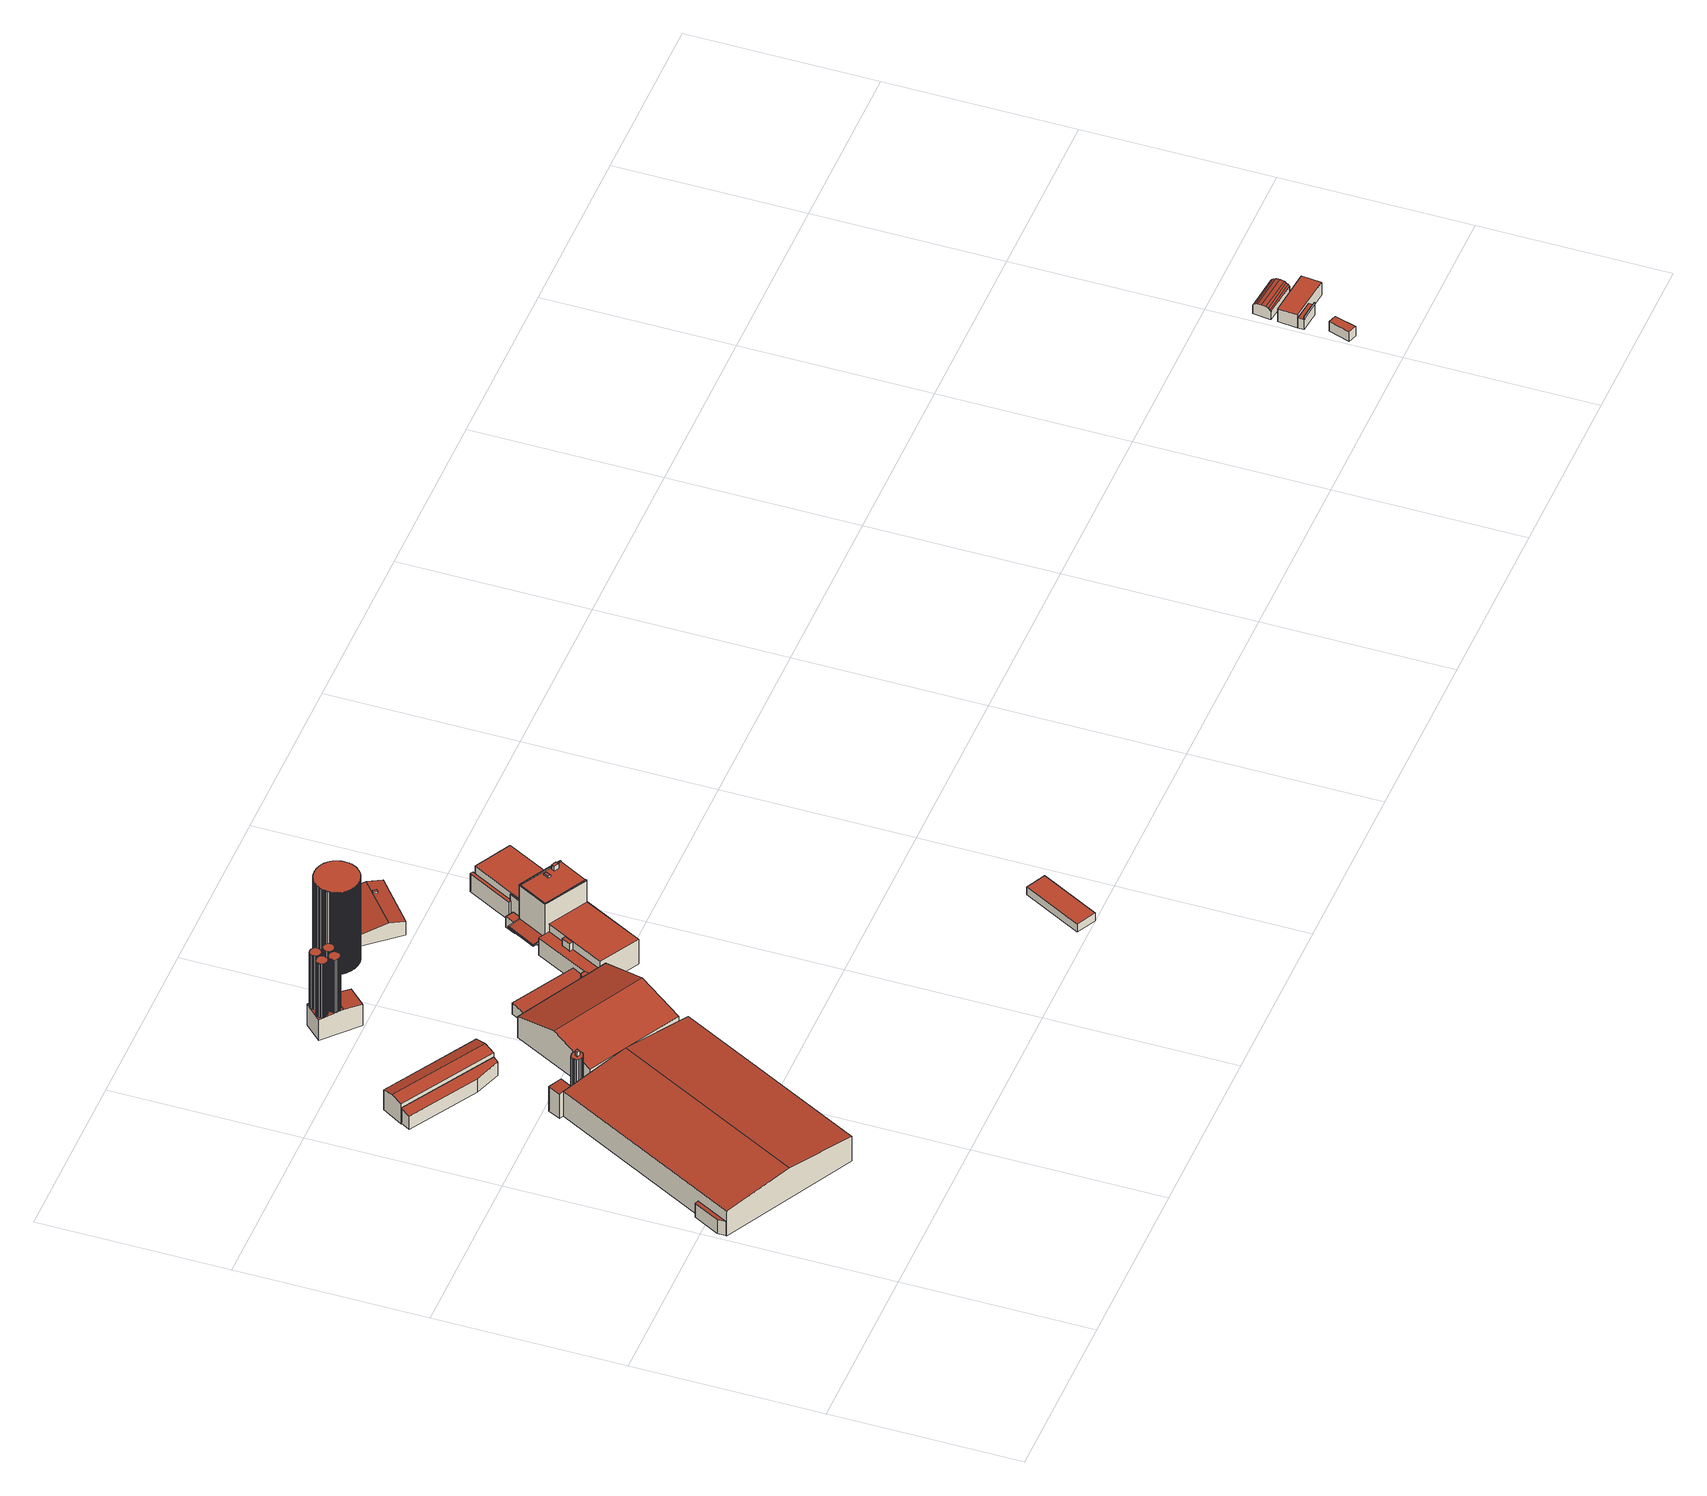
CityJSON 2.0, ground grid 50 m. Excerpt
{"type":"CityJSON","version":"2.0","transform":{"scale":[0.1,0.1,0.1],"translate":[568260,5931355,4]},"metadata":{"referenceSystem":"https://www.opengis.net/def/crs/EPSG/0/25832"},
"CityObjects":{
"building1":{"type":"Building","attributes":{"Grundfläche 2D":"2327.339631","Grundhöhe NN":"5.476"},"geometry":[{"type":"Solid","lod":"3","boundaries":[[[[0,1,2,3,4]],[[5,6,7,8]],[[0,9,10,11]],[[10,12,13,11]],[[2,1,14,15]],[[3,2,15,16]],[[4,3,16,17]],[[18,0,4,17]],[[8,7,19,20]],[[5,8,20,21]],[[6,5,21,22]],[[6,22,23,9,0,18,19,7]],[[12,10,9,23,24]],[[13,12,24,25]],[[0,11,13,25,14,1]],[[18,17,16,15,14,25,24,23,22,21,20,19]]]],"semantics":{"surfaces":[{"type":"RoofSurface"},{"type":"WallSurface"},{"type":"GroundSurface"}],"values":[[0,0,0,0,1,1,1,1,1,1,1,1,1,1,1,2]]}}]},
"building2":{"type":"Building","attributes":{"Grundfläche 2D":"77.647039","Grundhöhe NN":"6.046"},"geometry":[{"type":"Solid","lod":"3","boundaries":[[[[26,27,28,29,30]],[[31,32,30,29]],[[32,33,26,30]],[[33,34,27,26]],[[35,31,29,28]],[[34,35,28,27]],[[35,34,33,32,31]]]],"semantics":{"surfaces":[{"type":"RoofSurface"},{"type":"WallSurface"},{"type":"GroundSurface"}],"values":[[0,1,1,1,1,1,2]]}}]},
"building3":{"type":"Building","attributes":{"Grundfläche 2D":"185.647381","Grundhöhe NN":"5.801"},"geometry":[{"type":"Solid","lod":"3","boundaries":[[[[36,37,38,39]],[[38,40,41,39]],[[37,36,42,43]],[[40,38,37,43,44]],[[41,40,44,45]],[[42,36,39,41,45]],[[44,43,42,45]]]],"semantics":{"surfaces":[{"type":"RoofSurface"},{"type":"WallSurface"},{"type":"GroundSurface"}],"values":[[0,0,1,1,1,1,2]]}}]},
"building4":{"type":"Building","attributes":{"Grundfläche 2D":"6.867487","Grundhöhe NN":"5.282"},"children":["building4-1"],"geometry":[{"type":"Solid","lod":"3","boundaries":[[[[46,47,48,49,50,51,52,53,54,55,56,57,58,59,60,61,62,63,64,65,66,67,68,69,70,71,72]],[[73,74,50,49]],[[74,75,51,50]],[[76,73,49,48]],[[75,77,52,51]],[[77,78,53,52]],[[78,79,54,53]],[[79,80,55,54]],[[80,81,56,55]],[[81,82,57,56]],[[82,83,58,57]],[[83,84,59,58]],[[84,85,60,59]],[[85,86,61,60]],[[86,87,62,61]],[[87,88,63,62]],[[88,89,64,63]],[[89,90,65,64]],[[90,91,66,65]],[[91,92,67,66]],[[92,93,68,67]],[[93,94,69,68]],[[94,95,70,69]],[[95,96,71,70]],[[96,97,72,71]],[[97,98,46,72]],[[98,99,47,46]],[[99,76,48,47]],[[95,94,93,92,91,90,89,88,87,86,85,84,83,82,81,80,79,78,77,75,74,73,76,99,98,97,96]]]],"semantics":{"surfaces":[{"type":"RoofSurface"},{"type":"WallSurface"},{"type":"GroundSurface"}],"values":[[0,1,1,1,1,1,1,1,1,1,1,1,1,1,1,1,1,1,1,1,1,1,1,1,1,1,1,1,2]]}}]},
"building4-1":{"type":"BuildingInstallation","parents":["building4"],"geometry":[{"type":"MultiSurface","lod":"3","boundaries":[[[100,101,102,103]],[[103,102,104,105]],[[105,106,100,103]],[[106,107,101,100]],[[102,101,107,104]]],"semantics":{"surfaces":[{"type":"RoofSurface"},{"type":"WallSurface"}],"values":[0,1,1,1,1]}}]},
"building5":{"type":"Building","attributes":{"Grundfläche 2D":"721.289850","Grundhöhe NN":"5.282"},"geometry":[{"type":"Solid","lod":"3","boundaries":[[[[108,109,110,111]],[[112,108,111,113,114,115]],[[109,108,112,116,117]],[[110,109,117,118]],[[113,111,110,118,119]],[[120,116,112,115,114,113,119,121]],[[120,121,119,118,117,116]]]],"semantics":{"surfaces":[{"type":"RoofSurface"},{"type":"WallSurface"},{"type":"GroundSurface"}],"values":[[0,0,1,1,1,1,2]]}}]},
"building6":{"type":"Building","attributes":{"Grundfläche 2D":"72.937443","Grundhöhe NN":"4.945"},"children":["building6-1","building6-2","building6-3","building6-4"],"geometry":[{"type":"Solid","lod":"3","boundaries":[[[[122,123,124,125]],[[123,126,127,124]],[[122,125,128,129]],[[126,123,122,129,130]],[[127,126,130,131]],[[128,125,124,127,131]],[[130,129,128,131]]]],"semantics":{"surfaces":[{"type":"RoofSurface"},{"type":"WallSurface"},{"type":"GroundSurface"}],"values":[[0,0,1,1,1,1,2]]}}]},
"building6-1":{"type":"BuildingInstallation","parents":["building6"],"geometry":[{"type":"MultiSurface","lod":"3","boundaries":[[[132,133,134,135,136,137,138,139,140,141,142,143,144,145,146,147,148,149,150,151,152,153,154,155,156,157,158,159,160,161,162,163,164,165,166,167,168,169,170,171,172,173,174,175,176,177,178,179]],[[180,181,138,137]],[[181,182,139,138]],[[182,183,140,139]],[[183,184,141,140]],[[184,185,142,141]],[[185,186,143,142]],[[186,187,144,143]],[[145,144,187,188]],[[188,189,146,145]],[[189,190,147,146]],[[148,147,190,191]],[[191,192,149,148]],[[192,193,150,149]],[[151,150,193,194]],[[194,195,152,151]],[[195,196,153,152]],[[154,153,196,197]],[[197,198,155,154]],[[198,199,156,155]],[[199,200,157,156]],[[200,201,158,157]],[[201,202,159,158]],[[160,159,202,203]],[[203,204,161,160]],[[204,205,206,163,162,161]],[[206,207,164,163]],[[207,208,165,164]],[[208,209,166,165]],[[209,210,167,166]],[[210,211,168,167]],[[211,212,169,168]],[[212,213,170,169]],[[213,214,171,170]],[[172,171,214,215]],[[215,216,173,172]],[[216,217,174,173]],[[217,218,175,174]],[[218,219,176,175]],[[219,220,177,176]],[[178,177,220,221]],[[221,222,179,178]],[[222,223,132,179]],[[223,224,133,132]],[[224,225,134,133]],[[225,226,135,134]],[[136,135,226,227]],[[227,180,137,136]]],"semantics":{"surfaces":[{"type":"RoofSurface"},{"type":"WallSurface"}],"values":[0,1,1,1,1,1,1,1,1,1,1,1,1,1,1,1,1,1,1,1,1,1,1,1,1,1,1,1,1,1,1,1,1,1,1,1,1,1,1,1,1,1,1,1,1,1,1,1]}}]},
"building6-2":{"type":"BuildingInstallation","parents":["building6"],"geometry":[{"type":"MultiSurface","lod":"3","boundaries":[[[228,229,230,231,232,233,234,235,236,237,238,239,240,241,242,243,244,245,246,247,248,249,250,251,252,253,254,255,256,257,258,259,260,261,262,263,264,265,266,267,268,269,270,271,272,273,274,275,276]],[[277,278,229,228]],[[278,279,230,229]],[[279,280,231,230]],[[280,281,232,231]],[[281,282,233,232]],[[282,283,234,233]],[[283,284,235,234]],[[284,285,236,235]],[[285,286,237,236]],[[286,287,238,237]],[[287,288,239,238]],[[288,289,240,239]],[[289,290,241,240]],[[290,291,242,241]],[[291,292,243,242]],[[292,293,244,243]],[[293,294,245,244]],[[294,295,246,245]],[[295,296,247,246]],[[296,297,248,247]],[[249,248,297,298]],[[298,299,250,249]],[[251,250,299,300]],[[300,301,252,251]],[[253,252,301,302]],[[302,303,254,253]],[[255,254,303,304]],[[304,305,256,255]],[[305,306,257,256]],[[306,307,258,257]],[[307,308,259,258]],[[260,259,308,309]],[[261,260,309,310]],[[262,261,310,311]],[[263,262,311,312]],[[312,313,264,263]],[[313,314,265,264]],[[314,315,266,265]],[[315,316,267,266]],[[316,317,268,267]],[[317,318,269,268]],[[318,319,270,269]],[[319,320,271,270]],[[320,321,272,271]],[[321,322,273,272]],[[322,323,274,273]],[[323,324,275,274]],[[324,325,276,275]],[[325,277,228,276]]],"semantics":{"surfaces":[{"type":"RoofSurface"},{"type":"WallSurface"}],"values":[0,1,1,1,1,1,1,1,1,1,1,1,1,1,1,1,1,1,1,1,1,1,1,1,1,1,1,1,1,1,1,1,1,1,1,1,1,1,1,1,1,1,1,1,1,1,1,1,1,1]}}]},
"building6-3":{"type":"BuildingInstallation","parents":["building6"],"geometry":[{"type":"MultiSurface","lod":"3","boundaries":[[[326,327,328,329,330,331,332,333,334,335,336,337,338,339,340,341,342,343,344,345,346,347,348,349,350,351,352,353,354,355,356,357,358,359,360,361,362,363,364,365,366,367,368,369,370,371,372,373,374,375,376,377]],[[330,329,378,379]],[[380,381,376,375]],[[381,382,377,376]],[[382,383,326,377]],[[383,384,327,326]],[[328,327,384,385]],[[329,328,385,378]],[[379,386,331,330]],[[332,331,386,387]],[[387,388,333,332]],[[388,389,334,333]],[[389,390,335,334]],[[390,391,336,335]],[[337,336,391,392]],[[392,393,338,337]],[[339,338,393,394]],[[394,395,340,339]],[[341,340,395,396]],[[396,397,342,341]],[[398,344,343,342,397,399]],[[398,400,345,344]],[[346,345,400,401]],[[401,402,347,346]],[[402,403,348,347]],[[403,404,349,348]],[[404,405,350,349]],[[405,406,351,350]],[[406,407,352,351]],[[407,408,353,352]],[[408,409,354,353]],[[409,410,355,354]],[[410,411,356,355]],[[411,412,357,356]],[[412,413,414,359,358,357]],[[414,415,360,359]],[[415,416,361,360]],[[416,417,362,361]],[[417,418,363,362]],[[418,419,364,363]],[[419,420,365,364]],[[420,421,366,365]],[[421,422,367,366]],[[422,423,368,367]],[[423,424,369,368]],[[424,425,370,369]],[[425,426,371,370]],[[426,427,372,371]],[[427,428,373,372]],[[428,429,374,373]],[[429,380,375,374]]],"semantics":{"surfaces":[{"type":"RoofSurface"},{"type":"WallSurface"}],"values":[0,1,1,1,1,1,1,1,1,1,1,1,1,1,1,1,1,1,1,1,1,1,1,1,1,1,1,1,1,1,1,1,1,1,1,1,1,1,1,1,1,1,1,1,1,1,1,1,1,1,1]}}]},
"building6-4":{"type":"BuildingInstallation","parents":["building6"],"geometry":[{"type":"MultiSurface","lod":"3","boundaries":[[[430,431,432,433,434,435,436,437,438,439,440,441,442,443,444,445,446,447,448,449,450,451,452,453,454,455,456,457,458,459,460,461,462,463,464,465,466,467,468,469,470,471,472,473,474,475,476]],[[477,478,433,432]],[[478,479,434,433]],[[479,480,435,434]],[[481,482,430,476]],[[482,483,431,430]],[[483,477,432,431]],[[480,484,436,435]],[[484,485,486,438,437,436]],[[486,487,439,438]],[[487,488,440,439]],[[488,489,441,440]],[[489,490,442,441]],[[490,491,443,442]],[[491,492,444,443]],[[445,444,492,493]],[[493,494,446,445]],[[494,495,447,446]],[[448,447,495,496]],[[496,497,449,448]],[[497,498,450,449]],[[451,450,498,499]],[[499,500,452,451]],[[500,501,453,452]],[[454,453,501,502]],[[502,503,455,454]],[[503,504,456,455]],[[504,505,457,456]],[[505,506,458,457]],[[506,507,459,458]],[[507,508,460,459]],[[508,509,461,460]],[[509,510,462,461]],[[510,511,463,462]],[[511,512,464,463]],[[465,464,512,513]],[[513,514,466,465]],[[467,466,514,515]],[[515,516,468,467]],[[469,468,516,517]],[[517,518,519,471,470,469]],[[520,472,471,519]],[[520,521,522,523,475,474,473,472]],[[523,481,476,475]]],"semantics":{"surfaces":[{"type":"RoofSurface"},{"type":"WallSurface"}],"values":[0,1,1,1,1,1,1,1,1,1,1,1,1,1,1,1,1,1,1,1,1,1,1,1,1,1,1,1,1,1,1,1,1,1,1,1,1,1,1,1,1,1,1,1]}}]},
"building7":{"type":"Building","attributes":{"Grundfläche 2D":"127.415064","Grundhöhe NN":"5.272"},"geometry":[{"type":"Solid","lod":"3","boundaries":[[[[524,525,526]],[[525,527,526]],[[528,529,530,527,525,531,532,533]],[[534,535,536,537,538,539,540,541,542,543,544,545,546,547,548,549,550,551,552,553,554,555,556]],[[524,526,557,558]],[[525,524,558,559]],[[531,525,559,560]],[[532,531,560,561]],[[528,533,532,561,562]],[[529,528,562,563]],[[530,529,563,564]],[[526,527,530,564,557]],[[565,566,542,541]],[[567,568,540,539]],[[568,565,541,540]],[[566,569,543,542]],[[569,570,544,543]],[[570,571,545,544]],[[571,572,546,545]],[[572,573,547,546]],[[573,574,548,547]],[[574,575,549,548]],[[575,576,550,549]],[[576,577,551,550]],[[577,578,552,551]],[[578,579,553,552]],[[579,580,554,553]],[[580,581,555,554]],[[581,582,556,555]],[[582,583,534,556]],[[583,584,535,534]],[[584,585,536,535]],[[585,586,537,536]],[[586,587,567,539,538,537]],[[564,563,562,561,560,559,558,557]],[[576,575,574,573,572,571,570,569,566,565,568,567,587,586,585,584,583,582,581,580,579,578,577]]]],"semantics":{"surfaces":[{"type":"RoofSurface"},{"type":"WallSurface"},{"type":"GroundSurface"}],"values":[[0,0,0,0,1,1,1,1,1,1,1,1,1,1,1,1,1,1,1,1,1,1,1,1,1,1,1,1,1,1,1,1,1,1,2,2]]}}]},
"building8":{"type":"Building","attributes":{"Grundfläche 2D":"101.113064","Grundhöhe NN":"5.094"},"geometry":[{"type":"Solid","lod":"3","boundaries":[[[[588,589,590,591,592,593,594,595,596,597,598,599,600,601,602,603,604,605,606,607,608,609,610,611,612,613,614,615,616,617,618,619,620,621,622,623,624,625,626,627,628,629,630,631,632,633,634,635,636,637,638,639,640,641,642,643,644,645,646,647,648,649,650,651,652,653,654,655,656,657,658,659,660,661,662,663,664,665,666,667,668,669,670,671,672,673,674,675,676,677,678,679,680,681,682,683,684,685,686,687,688,689,690,691,692,693,694,695,696,697,698,699,700,701,702,703,704,705,706,707,708,709,710,711,712,713,714,715,716,717,718,719,720,721,722,723,724,725,726,727,728,729,730,731,732,733,734,735,736,737]],[[738,739,592,591]],[[739,740,741,594,593,592]],[[741,742,595,594]],[[742,743,596,595]],[[743,744,597,596]],[[744,745,598,597]],[[745,746,599,598]],[[746,747,600,599]],[[747,748,601,600]],[[748,749,602,601]],[[749,750,603,602]],[[751,738,591,590]],[[752,753,735,734]],[[753,754,736,735]],[[754,755,737,736]],[[755,756,588,737]],[[756,757,589,588]],[[757,751,590,589]],[[750,758,604,603]],[[758,759,605,604]],[[759,760,606,605]],[[760,761,607,606]],[[761,762,608,607]],[[762,763,609,608]],[[763,764,610,609]],[[764,765,611,610]],[[765,766,612,611]],[[766,767,613,612]],[[767,768,614,613]],[[768,769,615,614]],[[769,770,616,615]],[[770,771,617,616]],[[771,772,618,617]],[[772,773,619,618]],[[773,774,620,619]],[[774,775,621,620]],[[775,776,622,621]],[[776,777,623,622]],[[777,778,624,623]],[[778,779,625,624]],[[779,780,626,625]],[[780,781,627,626]],[[781,782,628,627]],[[782,783,629,628]],[[783,784,630,629]],[[784,785,631,630]],[[785,786,632,631]],[[786,787,633,632]],[[787,788,634,633]],[[788,789,635,634]],[[789,790,636,635]],[[790,791,637,636]],[[791,792,638,637]],[[792,793,639,638]],[[793,794,640,639]],[[794,795,641,640]],[[795,796,642,641]],[[796,797,643,642]],[[797,798,644,643]],[[798,799,645,644]],[[799,800,646,645]],[[800,801,647,646]],[[801,802,648,647]],[[802,803,649,648]],[[803,804,650,649]],[[804,805,651,650]],[[805,806,652,651]],[[806,807,653,652]],[[807,808,654,653]],[[808,809,655,654]],[[809,810,656,655]],[[810,811,657,656]],[[811,812,658,657]],[[812,813,659,658]],[[813,814,660,659]],[[814,815,661,660]],[[815,816,662,661]],[[816,817,663,662]],[[817,818,664,663]],[[818,819,665,664]],[[819,820,666,665]],[[820,821,667,666]],[[821,822,668,667]],[[822,823,669,668]],[[823,824,670,669]],[[824,825,671,670]],[[825,826,672,671]],[[826,827,673,672]],[[827,828,674,673]],[[828,829,675,674]],[[829,830,676,675]],[[830,831,677,676]],[[831,832,678,677]],[[832,833,679,678]],[[833,834,680,679]],[[834,835,681,680]],[[835,836,682,681]],[[836,837,683,682]],[[837,838,684,683]],[[838,839,685,684]],[[839,840,686,685]],[[840,841,687,686]],[[841,842,688,687]],[[842,843,689,688]],[[843,844,690,689]],[[844,845,691,690]],[[845,846,692,691]],[[846,847,693,692]],[[847,848,694,693]],[[848,849,695,694]],[[849,850,696,695]],[[850,851,697,696]],[[851,852,698,697]],[[852,853,699,698]],[[853,854,700,699]],[[854,855,701,700]],[[855,856,702,701]],[[856,857,703,702]],[[857,858,704,703]],[[858,859,705,704]],[[859,860,706,705]],[[860,861,707,706]],[[861,862,708,707]],[[862,863,709,708]],[[863,864,710,709]],[[864,865,711,710]],[[865,866,712,711]],[[866,867,713,712]],[[867,868,714,713]],[[868,869,715,714]],[[869,870,716,715]],[[870,871,872,718,717,716]],[[872,873,719,718]],[[873,874,720,719]],[[874,875,721,720]],[[875,876,722,721]],[[876,877,723,722]],[[877,878,724,723]],[[878,879,725,724]],[[879,880,726,725]],[[880,881,727,726]],[[881,882,728,727]],[[882,883,729,728]],[[883,884,730,729]],[[884,885,731,730]],[[885,886,732,731]],[[886,887,733,732]],[[887,752,734,733]],[[885,884,883,882,881,880,879,878,877,876,875,874,873,872,871,870,869,868,867,866,865,864,863,862,861,860,859,858,857,856,855,854,853,852,851,850,849,848,847,846,845,844,843,842,841,840,839,838,837,836,835,834,833,832,831,830,829,828,827,826,825,824,823,822,821,820,819,818,817,816,815,814,813,812,811,810,809,808,807,806,805,804,803,802,801,800,799,798,797,796,795,794,793,792,791,790,789,788,787,786,785,784,783,782,781,780,779,778,777,776,775,774,773,772,771,770,769,768,767,766,765,764,763,762,761,760,759,758,750,749,748,747,746,745,744,743,742,741,740,739,738,751,757,756,755,754,753,752,887,886]]]],"semantics":{"surfaces":[{"type":"RoofSurface"},{"type":"WallSurface"},{"type":"GroundSurface"}],"values":[[0,1,1,1,1,1,1,1,1,1,1,1,1,1,1,1,1,1,1,1,1,1,1,1,1,1,1,1,1,1,1,1,1,1,1,1,1,1,1,1,1,1,1,1,1,1,1,1,1,1,1,1,1,1,1,1,1,1,1,1,1,1,1,1,1,1,1,1,1,1,1,1,1,1,1,1,1,1,1,1,1,1,1,1,1,1,1,1,1,1,1,1,1,1,1,1,1,1,1,1,1,1,1,1,1,1,1,1,1,1,1,1,1,1,1,1,1,1,1,1,1,1,1,1,1,1,1,1,1,1,1,1,1,1,1,1,1,1,1,1,1,1,1,1,1,1,1,1,1,2]]}}]},
"building9":{"type":"Building","attributes":{"Grundfläche 2D":"660.444642","Grundhöhe NN":"4.860"},"children":["building9-1","building9-2","building9-3","building9-4","building9-5","building9-6"],"geometry":[{"type":"Solid","lod":"3","boundaries":[[[[888,889,890,891,892,893,894]],[[895,896,897,898,899,900,901,902]],[[903,904,905,906,907,908,909,910,911,912,913]],[[914,915,916,917,918,919,920]],[[921,922,923,924,925]],[[926,927,928,929,930,931,932]],[[933,934,935,936,937]],[[938,937,936]],[[939,940,941,942,943]],[[920,919,944,892,891,945]],[[946,947,948,949]],[[892,944,919,946,949,950,893]],[[894,893,950,951]],[[922,930,929,923]],[[952,925,924,923,929,928,953]],[[900,899,954,955]],[[901,900,955,956]],[[901,957,932,931,895,902]],[[932,957,901,956,958,926]],[[927,926,958,959]],[[928,927,959,953]],[[888,894,935,934,890,889]],[[935,894,951,960,936]],[[938,936,960,961]],[[937,938,961,962]],[[915,914,920,945,891,911,910,909,908,963,964,965,948,947,966,967,916]],[[934,933,937,903,913,912,911,891,890]],[[903,937,962,968,904]],[[921,925,952,963,908,907,906,905,904,968,954,899,898,969,941,940]],[[897,970,942,941,969,898]],[[896,895,931,939,943,942,970,897]],[[922,921,940,939,931,930]],[[917,916,967,971]],[[918,917,971,972]],[[946,919,918,972]],[[949,948,965,964,963,952,953,959,958,956,955,954,968,962,961,960,951,950]],[[971,967,966,947,946,972]]]],"semantics":{"surfaces":[{"type":"RoofSurface"},{"type":"WallSurface"},{"type":"GroundSurface"}],"values":[[0,0,0,0,0,0,0,0,0,1,1,1,1,1,1,1,1,1,1,1,1,1,1,1,1,1,1,1,1,1,1,1,1,1,1,2,2]]}}]},
"building9-1":{"type":"BuildingInstallation","parents":["building9"],"geometry":[{"type":"MultiSurface","lod":"3","boundaries":[[[973,974,975,976]],[[976,975,888,889]],[[889,977,973,976]],[[974,973,977,978]],[[978,888,975,974]]],"semantics":{"surfaces":[{"type":"RoofSurface"},{"type":"WallSurface"}],"values":[0,1,1,1,1]}}]},
"building9-2":{"type":"BuildingInstallation","parents":["building9"],"geometry":[{"type":"MultiSurface","lod":"3","boundaries":[[[957,979,980,981,970,969,982,983]],[[957,901,902,979]],[[980,979,902,984]],[[984,896,981,980]],[[981,896,897,970]],[[970,897,898,969]],[[969,898,899,982]],[[899,900,983,982]],[[900,901,957,983]]],"semantics":{"surfaces":[{"type":"RoofSurface"},{"type":"WallSurface"}],"values":[0,1,1,1,1,1,1,1,1]}}]},
"building9-3":{"type":"BuildingInstallation","parents":["building9"],"geometry":[{"type":"MultiSurface","lod":"3","boundaries":[[[985,986,987,988]],[[989,990,988,987]],[[990,991,985,988]],[[986,985,991,992]],[[987,986,992,989]]],"semantics":{"surfaces":[{"type":"RoofSurface"},{"type":"WallSurface"}],"values":[0,1,1,1,1]}}]},
"building9-4":{"type":"BuildingInstallation","parents":["building9"],"geometry":[{"type":"MultiSurface","lod":"3","boundaries":[[[993,994,995,996]],[[996,995,997,998]],[[993,996,998,999]],[[994,993,999,1000]],[[995,994,1000,997]]],"semantics":{"surfaces":[{"type":"RoofSurface"},{"type":"WallSurface"}],"values":[0,1,1,1,1]}}]},
"building9-5":{"type":"BuildingInstallation","parents":["building9"],"geometry":[{"type":"MultiSurface","lod":"3","boundaries":[[[1001,1002,1003,1004,1005,1006,1007,1008,1009,1010,1011,1012,1013,1014,1015]],[[1007,905,906,907,908,1009,1008]],[[908,909,910,911,1012,1011,1010,1009]],[[912,913,1013,1012,911]],[[913,1016,1014,1013]],[[1015,1014,1016,1017]],[[1001,1015,1017,1018]],[[1002,1001,1018,1019]],[[1003,1002,1019,1020]],[[1003,1020,1021,1004]],[[1021,1022,1005,1004]],[[1006,1005,1022,1023]],[[1023,905,1007,1006]]],"semantics":{"surfaces":[{"type":"RoofSurface"},{"type":"WallSurface"}],"values":[0,1,1,1,1,1,1,1,1,1,1,1,1]}}]},
"building9-6":{"type":"BuildingInstallation","parents":["building9"],"geometry":[{"type":"MultiSurface","lod":"3","boundaries":[[[945,1024,1025]],[[1026,944,945,1025,1027]],[[1028,1026,1027,1029]],[[1030,1029,1031]],[[1028,1029,1030]],[[1024,914,1032,1027,1025]],[[1029,1027,1032,1033]],[[1033,915,1031,1029]],[[916,1030,1031,915]],[[916,917,1028,1030]],[[917,918,1026,1028]],[[1026,918,919,920,945,944]],[[914,1024,945,920]]],"semantics":{"surfaces":[{"type":"RoofSurface"},{"type":"WallSurface"}],"values":[0,0,0,0,0,1,1,1,1,1,1,1,1]}}]},
"building10":{"type":"Building","attributes":{"Grundfläche 2D":"7.197010","Grundhöhe NN":"4.860"},"geometry":[{"type":"Solid","lod":"3","boundaries":[[[[1034,1035,1036,1037]],[[1038,1039,1037,1036]],[[1039,1040,1034,1037]],[[1040,1041,1035,1034]],[[1041,1038,1036,1035]],[[1041,1040,1039,1038]]]],"semantics":{"surfaces":[{"type":"RoofSurface"},{"type":"WallSurface"},{"type":"GroundSurface"}],"values":[[0,1,1,1,1,2]]}}]},
"building11":{"type":"Building","attributes":{"Grundfläche 2D":"184.058373","Grundhöhe NN":"4.870"},"children":["building11-1"],"geometry":[{"type":"Solid","lod":"3","boundaries":[[[[1042,1043,1044,1045]],[[1046,1047,1045,1044]],[[1043,1042,1048,1049]],[[1046,1044,1043,1049,1050]],[[1047,1046,1050,1051]],[[1048,1042,1045,1047,1051]],[[1050,1049,1048,1051]]]],"semantics":{"surfaces":[{"type":"RoofSurface"},{"type":"WallSurface"},{"type":"GroundSurface"}],"values":[[0,0,1,1,1,1,2]]}}]},
"building11-1":{"type":"BuildingInstallation","parents":["building11"],"geometry":[{"type":"MultiSurface","lod":"3","boundaries":[[[1052,1053,1054,1055]],[[1055,1054,1056,1057]],[[1057,1058,1052,1055]],[[1058,1059,1053,1052]],[[1054,1053,1059,1056]]],"semantics":{"surfaces":[{"type":"RoofSurface"},{"type":"WallSurface"}],"values":[0,1,1,1,1]}}]},
"building12":{"type":"Building","attributes":{"Grundfläche 2D":"103.486628","Grundhöhe NN":"5.262"},"geometry":[{"type":"Solid","lod":"3","boundaries":[[[[1060,1061,1062,1063]],[[1064,1065,1063,1062]],[[1065,1066,1060,1063]],[[1066,1067,1061,1060]],[[1067,1064,1062,1061]],[[1067,1066,1065,1064]]]],"semantics":{"surfaces":[{"type":"RoofSurface"},{"type":"WallSurface"},{"type":"GroundSurface"}],"values":[[0,1,1,1,1,2]]}}]},
"building13":{"type":"Building","attributes":{"Grundfläche 2D":"14.464099","Grundhöhe NN":"5.608"},"geometry":[{"type":"Solid","lod":"3","boundaries":[[[[1068,1069,1070,1071]],[[1072,1073,1071,1070]],[[1073,1074,1068,1071]],[[1074,1075,1069,1068]],[[1075,1072,1070,1069]],[[1075,1074,1073,1072]]]],"semantics":{"surfaces":[{"type":"RoofSurface"},{"type":"WallSurface"},{"type":"GroundSurface"}],"values":[[0,1,1,1,1,2]]}}]},
"building14":{"type":"Building","attributes":{"Grundfläche 2D":"9.509995","Grundhöhe NN":"5.822"},"children":["building14-1"],"geometry":[{"type":"Solid","lod":"3","boundaries":[[[[1076,1077,1078,1079,1080,1081]],[[1079,1078,1077,1082,1083]],[[1080,1079,1083,1084]],[[1076,1081,1080,1084,1085]],[[1077,1076,1085,1082]],[[1083,1082,1085,1084]]]],"semantics":{"surfaces":[{"type":"RoofSurface"},{"type":"WallSurface"},{"type":"GroundSurface"}],"values":[[0,1,1,1,1,2]]}}]},
"building14-1":{"type":"BuildingInstallation","parents":["building14"],"geometry":[{"type":"MultiSurface","lod":"3","boundaries":[[[1086,1087,1088,1089]],[[1089,1088,1081,1078]],[[1086,1089,1078,1079]],[[1087,1086,1079,1080]],[[1088,1087,1080,1081]]],"semantics":{"surfaces":[{"type":"RoofSurface"},{"type":"WallSurface"}],"values":[0,1,1,1,1]}}]},
"building15":{"type":"Building","attributes":{"Grundfläche 2D":"69.040156","Grundhöhe NN":"5.826"},"geometry":[{"type":"Solid","lod":"3","boundaries":[[[[1090,1091,1092,1093]],[[1091,1090,1094,1095]],[[1092,1091,1095,1096]],[[1093,1092,1096,1082]],[[1090,1093,1082,1094]],[[1095,1094,1082,1096]]]],"semantics":{"surfaces":[{"type":"RoofSurface"},{"type":"WallSurface"},{"type":"GroundSurface"}],"values":[[0,1,1,1,1,2]]}}]},
"building16":{"type":"Building","attributes":{"Grundfläche 2D":"49.059812","Grundhöhe NN":"5.588"},"geometry":[{"type":"Solid","lod":"3","boundaries":[[[[1097,1098,1099,1100]],[[1101,1097,1100,1102]],[[1103,1101,1102,1104]],[[1105,1103,1104,1106]],[[1107,1105,1106,1108]],[[1109,1107,1108,1110]],[[1111,1109,1110,1112]],[[1113,1111,1112,1114]],[[1115,1116,1114,1112,1110,1108,1106,1104,1102,1100,1099,1117,1118]],[[1113,1114,1116,1119]],[[1120,1098,1097,1101,1103,1105,1107,1109,1111,1113,1119,1121]],[[1099,1098,1120,1117]],[[1119,1116,1115,1118,1117,1120,1121]]]],"semantics":{"surfaces":[{"type":"RoofSurface"},{"type":"WallSurface"},{"type":"GroundSurface"}],"values":[[0,0,0,0,0,0,0,0,1,1,1,1,2]]}}]}
},
"vertices":[
[278,947,93],[300,935,94],[318,967,94],[284,985,92],[267,952,92],[11,461,59],[10,439,60],[56,525,60],[47,530,59],[9,437,93],[185,343,113],[454,853,113],[362,250,93],[631,760,93],[300,935,15],[318,967,15],[284,985,15],[267,952,15],[278,947,15],[56,525,15],[47,530,15],[11,461,15],[10,439,15],[9,437,15],[362,250,15],[631,760,15],
[118,1297,68],[104,1272,61],[284,1165,61],[355,1140,64],[363,1153,68],[355,1140,20],[363,1153,20],[118,1297,20],[104,1272,20],[284,1165,20],
[396,1209,81],[151,1354,81],[134,1326,89],[380,1181,89],[118,1297,81],[363,1153,81],[396,1209,18],[151,1354,18],[118,1297,18],[363,1153,18],
[394,939,119],[396,942,119],[397,945,119],[397,949,119],[397,952,119],[396,956,119],[394,959,119],[392,961,119],[389,963,119],[386,964,119],[382,964,119],[379,964,119],[376,963,119],[373,961,119],[371,958,119],[369,955,119],[368,952,119],[368,948,119],[368,945,119],[370,942,119],[372,939,119],[375,937,119],[378,935,119],[381,935,119],[385,935,119],[388,936,119],[391,937,119],[397,949,13],[397,952,13],[396,956,13],[397,945,13],[394,959,13],[392,961,13],[389,963,13],[386,964,13],[382,964,13],[379,964,13],[376,963,13],[373,961,13],[371,958,13],[369,955,13],[368,952,13],[368,948,13],[368,945,13],[370,942,13],[372,939,13],[375,937,13],[378,935,13],[381,935,13],[385,935,13],[388,936,13],[391,937,13],[394,939,13],[396,942,13],
[390,952,133],[382,955,133],[378,948,133],[386,944,133],[378,948,119],[386,944,119],[390,952,119],[382,955,119],
[447,1031,118],[387,918,80],[637,786,80],[696,899,118],[506,1144,80],[756,1013,80],[712,1036,80],[707,1039,80],[506,1144,13],[387,918,13],[637,786,13],[756,1013,13],[707,1039,13],[712,1036,13],
[339,1586,75],[388,1541,81],[430,1586,81],[382,1631,75],[425,1506,75],[468,1551,75],[382,1631,9],[339,1586,9],[425,1506,9],[468,1551,9],
[371,1565,246],[371,1564,246],[371,1562,246],[371,1561,246],[372,1560,246],[372,1558,246],[373,1556,246],[374,1554,246],[376,1553,246],[378,1551,246],[380,1550,246],[382,1549,246],[384,1549,246],[386,1549,246],[389,1549,246],[391,1550,246],[393,1551,246],[395,1552,246],[396,1553,246],[398,1555,246],[399,1557,246],[399,1558,246],[400,1561,246],[400,1563,246],[400,1566,246],[399,1567,246],[399,1569,246],[398,1570,246],[397,1572,246],[396,1573,246],[395,1574,246],[394,1575,246],[393,1575,246],[392,1576,246],[391,1577,246],[389,1577,246],[387,1578,246],[385,1578,246],[382,1577,246],[380,1577,246],[378,1575,246],[376,1574,246],[374,1572,246],[373,1571,246],[373,1570,246],[372,1569,246],[372,1567,246],[371,1566,246],[372,1558,79],[373,1556,79],[374,1554,79],[376,1553,80],[378,1551,80],[380,1550,80],[382,1549,80],[384,1549,80],[386,1549,80],[389,1549,81],[391,1550,81],[393,1551,81],[395,1552,81],[396,1553,81],[398,1555,81],[399,1557,81],[399,1558,81],[400,1561,81],[400,1563,81],[400,1566,80],[399,1567,80],[399,1569,80],[398,1570,80],[397,1572,80],[396,1573,80],[395,1574,80],[394,1575,79],[393,1575,79],[392,1576,79],[391,1577,79],[389,1577,79],[387,1578,79],[385,1578,79],[382,1577,78],[380,1577,78],[378,1575,78],[376,1574,78],[374,1572,78],[373,1571,78],[373,1570,78],[372,1569,78],[372,1567,78],[371,1566,78],[371,1565,79],[371,1564,79],[371,1562,79],[371,1561,79],[372,1560,79],
[370,1604,246],[371,1602,246],[372,1601,246],[373,1599,246],[374,1598,246],[376,1597,246],[378,1596,246],[380,1596,246],[381,1596,246],[383,1595,246],[385,1596,246],[386,1596,246],[388,1596,246],[390,1597,246],[391,1598,246],[392,1598,246],[392,1599,246],[393,1599,246],[395,1601,246],[395,1602,246],[395,1603,246],[396,1604,246],[397,1606,246],[397,1607,246],[397,1609,246],[397,1611,246],[397,1613,246],[396,1615,246],[396,1617,246],[394,1619,246],[393,1621,246],[391,1622,246],[389,1623,246],[387,1624,246],[386,1624,246],[383,1624,246],[381,1624,246],[379,1624,246],[377,1623,246],[375,1622,246],[374,1621,246],[372,1620,246],[372,1619,246],[370,1617,246],[369,1615,246],[369,1612,246],[369,1611,246],[369,1609,246],[369,1606,246],[370,1604,76],[371,1602,76],[372,1601,76],[373,1599,76],[374,1598,77],[376,1597,77],[378,1596,77],[380,1596,77],[381,1596,77],[383,1595,77],[385,1596,77],[386,1596,78],[388,1596,78],[390,1597,78],[391,1598,78],[392,1598,78],[392,1599,78],[393,1599,78],[395,1601,78],[395,1602,78],[395,1603,78],[396,1604,78],[397,1606,78],[397,1607,78],[397,1609,77],[397,1611,77],[397,1613,77],[396,1615,77],[396,1617,77],[394,1619,77],[393,1621,76],[391,1622,76],[389,1623,76],[387,1624,76],[386,1624,76],[383,1624,76],[381,1624,75],[379,1624,75],[377,1623,75],[375,1622,75],[374,1621,75],[372,1620,75],[372,1619,75],[370,1617,75],[369,1615,75],[369,1612,75],[369,1611,75],[369,1609,76],[369,1606,76],
[347,1586,246],[347,1585,246],[347,1584,246],[347,1583,246],[348,1580,246],[349,1579,246],[350,1577,246],[352,1575,246],[353,1575,246],[355,1573,246],[356,1573,246],[359,1572,246],[360,1572,246],[362,1572,246],[363,1572,246],[366,1572,246],[368,1573,246],[369,1574,246],[370,1575,246],[372,1576,246],[373,1578,246],[374,1580,246],[375,1582,246],[375,1584,246],[376,1585,246],[376,1586,246],[376,1587,246],[375,1588,246],[375,1590,246],[375,1592,246],[374,1592,246],[374,1593,246],[373,1594,246],[373,1595,246],[372,1596,246],[371,1597,246],[369,1598,246],[368,1599,246],[367,1599,246],[365,1600,246],[363,1600,246],[361,1600,246],[359,1600,246],[357,1600,246],[354,1599,246],[353,1598,246],[352,1597,246],[350,1595,246],[349,1594,246],[348,1592,246],[348,1590,246],[347,1589,246],[347,1583,76],[348,1580,76],[348,1592,75],[348,1590,75],[347,1589,75],[347,1586,76],[347,1585,76],[347,1584,76],[349,1579,76],[350,1577,76],[352,1575,77],[353,1575,77],[355,1573,77],[356,1573,77],[359,1572,77],[360,1572,77],[362,1572,77],[363,1572,78],[366,1572,78],[368,1573,78],[370,1575,78],[369,1574,78],[372,1576,78],[373,1578,78],[374,1580,78],[375,1582,78],[375,1584,78],[376,1585,78],[376,1586,77],[376,1587,77],[375,1588,77],[375,1590,77],[375,1592,77],[374,1592,77],[374,1593,77],[373,1594,77],[373,1595,77],[372,1596,77],[371,1597,76],[369,1598,76],[368,1599,76],[367,1599,76],[365,1600,76],[363,1600,76],[361,1600,76],[359,1600,75],[357,1600,75],[354,1599,75],[353,1598,75],[352,1597,75],[350,1595,75],[349,1594,75],
[395,1591,246],[394,1589,246],[394,1587,246],[394,1584,246],[395,1582,246],[395,1579,246],[397,1577,246],[397,1576,246],[398,1576,246],[399,1575,246],[401,1573,246],[402,1573,246],[404,1572,246],[407,1572,246],[409,1572,246],[411,1572,246],[414,1573,246],[416,1574,246],[418,1575,246],[418,1576,246],[420,1578,246],[421,1580,246],[422,1581,246],[422,1584,246],[422,1586,246],[422,1588,246],[422,1590,246],[421,1592,246],[420,1594,246],[419,1595,246],[418,1597,246],[416,1598,246],[415,1599,246],[413,1600,246],[411,1600,246],[407,1601,246],[406,1601,246],[404,1600,246],[402,1599,246],[400,1598,246],[399,1598,246],[399,1597,246],[398,1597,246],[397,1596,246],[397,1595,246],[396,1594,246],[395,1593,246],[394,1587,79],[394,1584,79],[395,1582,79],[395,1579,79],[395,1593,78],[395,1591,78],[394,1589,78],[397,1577,79],[397,1576,80],[398,1576,80],[399,1575,80],[401,1573,80],[402,1573,80],[404,1572,80],[407,1572,80],[409,1572,81],[411,1572,81],[414,1573,81],[416,1574,81],[418,1575,81],[418,1576,81],[420,1578,81],[421,1580,81],[422,1581,81],[422,1584,81],[422,1586,81],[422,1588,80],[422,1590,80],[421,1592,80],[420,1594,80],[419,1595,80],[418,1597,80],[416,1598,79],[415,1599,79],[413,1600,79],[411,1600,79],[407,1601,79],[406,1601,79],[404,1600,78],[402,1599,78],[400,1598,78],[399,1598,78],[399,1597,78],[398,1597,78],[397,1596,78],[397,1595,78],[396,1594,78],
[687,1049,45],[694,1064,43],[546,1123,45],[556,1142,43],[726,1053,44],[747,1092,48],[580,1186,48],[704,1059,43],[706,1063,44],[708,1062,44],[716,1056,72],[714,1057,72],[711,1058,72],[709,1058,72],[707,1058,72],[706,1058,72],[704,1056,72],[702,1054,72],[701,1053,72],[700,1050,72],[700,1048,72],[701,1045,72],[702,1043,72],[705,1041,72],[707,1040,72],[710,1040,72],[713,1040,72],[715,1041,72],[717,1043,72],[718,1046,72],[719,1048,72],[719,1051,72],[718,1054,72],[546,1123,13],[687,1049,13],[694,1064,13],[704,1059,13],[706,1063,13],[726,1053,13],[747,1092,13],[580,1186,13],[702,1054,13],[701,1053,13],[706,1058,13],[704,1056,13],[700,1050,13],[700,1048,13],[701,1045,13],[702,1043,13],[705,1041,13],[707,1040,13],[710,1040,13],[713,1040,13],[715,1041,13],[717,1043,13],[718,1046,13],[719,1048,13],[719,1051,13],[718,1054,13],[716,1056,13],[714,1057,13],[711,1058,13],[709,1058,13],[707,1058,13],
[571,1658,270],[571,1655,270],[571,1653,270],[570,1651,270],[570,1648,270],[570,1646,270],[570,1644,270],[570,1641,270],[570,1639,270],[571,1636,270],[571,1634,270],[572,1632,270],[572,1629,270],[573,1627,270],[574,1625,270],[575,1623,270],[575,1620,270],[577,1618,270],[578,1616,270],[579,1614,270],[580,1612,270],[582,1610,270],[583,1608,270],[585,1607,270],[586,1605,270],[588,1603,270],[590,1602,270],[592,1600,270],[594,1599,270],[596,1597,270],[598,1596,270],[600,1595,270],[602,1594,270],[604,1593,270],[606,1592,270],[609,1591,270],[611,1590,270],[613,1590,270],[616,1589,270],[618,1589,270],[620,1588,270],[623,1588,270],[625,1588,270],[627,1588,270],[630,1588,270],[632,1588,270],[635,1589,270],[637,1589,270],[639,1589,270],[642,1590,270],[644,1591,270],[646,1591,270],[648,1592,270],[651,1593,270],[653,1594,270],[654,1595,270],[656,1596,270],[658,1597,270],[660,1599,270],[662,1600,270],[664,1602,270],[665,1603,270],[667,1605,270],[669,1607,270],[670,1608,270],[672,1610,270],[673,1612,270],[675,1614,270],[676,1616,270],[677,1618,270],[678,1621,270],[679,1623,270],[680,1625,270],[681,1627,270],[681,1629,270],[682,1632,270],[682,1634,270],[683,1636,270],[683,1639,270],[683,1641,270],[683,1644,270],[683,1646,270],[683,1648,270],[683,1651,270],[683,1653,270],[682,1656,270],[682,1658,270],[681,1660,270],[681,1662,270],[680,1665,270],[679,1667,270],[678,1669,270],[677,1671,270],[676,1673,270],[674,1675,270],[673,1677,270],[672,1679,270],[670,1681,270],[669,1683,270],[667,1685,270],[665,1686,270],[663,1688,270],[662,1690,270],[660,1691,270],[658,1692,270],[656,1694,270],[654,1695,270],[651,1696,270],[649,1697,270],[647,1698,270],[645,1699,270],[643,1699,270],[640,1700,270],[638,1700,270],[636,1701,270],[633,1701,270],[631,1701,270],[628,1701,270],[626,1702,270],[624,1701,270],[621,1701,270],[619,1701,270],[617,1701,270],[614,1700,270],[612,1700,270],[610,1699,270],[607,1698,270],[605,1697,270],[603,1696,270],[601,1695,270],[600,1695,270],[598,1693,270],[596,1692,270],[594,1691,270],[592,1689,270],[590,1688,270],[588,1686,270],[586,1685,270],[585,1683,270],[583,1681,270],[582,1679,270],[580,1677,270],[579,1675,270],[578,1673,270],[576,1671,270],[575,1669,270],[574,1667,270],[574,1665,270],[573,1662,270],[572,1660,270],[570,1651,11],[570,1648,11],[570,1646,11],[570,1644,11],[570,1641,11],[570,1639,11],[571,1636,11],[571,1634,11],[572,1632,11],[572,1629,11],[573,1627,11],[574,1625,11],[575,1623,11],[571,1653,11],[574,1667,11],[574,1665,11],[573,1662,11],[572,1660,11],[571,1658,11],[571,1655,11],[575,1620,11],[577,1618,11],[578,1616,11],[579,1614,11],[580,1612,11],[582,1610,11],[583,1608,11],[585,1607,11],[586,1605,11],[588,1603,11],[590,1602,11],[592,1600,11],[594,1599,11],[596,1597,11],[598,1596,11],[600,1595,11],[602,1594,11],[604,1593,11],[606,1592,11],[609,1591,11],[611,1590,11],[613,1590,11],[616,1589,11],[618,1589,11],[620,1588,11],[623,1588,11],[625,1588,11],[627,1588,11],[630,1588,11],[632,1588,11],[635,1589,11],[637,1589,11],[639,1589,11],[642,1590,11],[644,1591,11],[646,1591,11],[648,1592,11],[651,1593,11],[653,1594,11],[654,1595,11],[656,1596,11],[658,1597,11],[660,1599,11],[662,1600,11],[664,1602,11],[665,1603,11],[667,1605,11],[669,1607,11],[670,1608,11],[672,1610,11],[673,1612,11],[675,1614,11],[676,1616,11],[677,1618,11],[678,1621,11],[679,1623,11],[680,1625,11],[681,1627,11],[681,1629,11],[682,1632,11],[682,1634,11],[683,1636,11],[683,1639,11],[683,1641,11],[683,1644,11],[683,1646,11],[683,1648,11],[683,1651,11],[683,1653,11],[682,1656,11],[682,1658,11],[681,1660,11],[681,1662,11],[680,1665,11],[679,1667,11],[678,1669,11],[677,1671,11],[676,1673,11],[674,1675,11],[673,1677,11],[672,1679,11],[670,1681,11],[669,1683,11],[667,1685,11],[665,1686,11],[663,1688,11],[662,1690,11],[660,1691,11],[658,1692,11],[656,1694,11],[654,1695,11],[651,1696,11],[649,1697,11],[647,1698,11],[645,1699,11],[643,1699,11],[640,1700,11],[638,1700,11],[636,1701,11],[633,1701,11],[631,1701,11],[628,1701,11],[626,1702,11],[624,1701,11],[621,1701,11],[619,1701,11],[617,1701,11],[614,1700,11],[612,1700,11],[610,1699,11],[607,1698,11],[605,1697,11],[603,1696,11],[601,1695,11],[600,1695,11],[598,1693,11],[596,1692,11],[594,1691,11],[592,1689,11],[590,1688,11],[588,1686,11],[586,1685,11],[585,1683,11],[583,1681,11],[582,1679,11],[580,1677,11],[579,1675,11],[578,1673,11],[576,1671,11],[575,1669,11],
[793,1110,63],[806,1133,63],[833,1184,63],[823,1190,63],[804,1200,63],[719,1039,63],[748,1024,63],[963,1418,59],[1060,1366,59],[1061,1365,59],[979,1212,59],[982,1210,59],[1068,1371,59],[967,1425,59],[966,1423,59],[939,1128,153],[983,1210,153],[982,1210,153],[979,1212,153],[879,1266,156],[867,1272,156],[866,1271,156],[866,1270,156],[823,1190,156],[833,1184,156],[938,1128,153],[824,1191,50],[866,1270,50],[866,1271,50],[832,1289,47],[789,1208,47],[804,1200,48],[823,1190,50],[881,1264,88],[903,1306,88],[901,1307,88],[900,1305,88],[879,1266,88],[960,1429,67],[895,1307,67],[900,1305,67],[901,1307,67],[903,1306,67],[963,1418,67],[967,1425,67],[938,1128,86],[833,1184,88],[748,1024,88],[855,966,86],[939,1128,86],[941,1127,86],[963,1418,91],[881,1264,91],[979,1212,91],[1061,1365,91],[1060,1366,91],[804,1200,50],[823,1190,51],[804,1200,45],[823,1190,45],[823,1190,9],[804,1200,9],[719,1039,9],[748,1024,9],[879,1266,9],[900,1305,9],[982,1210,9],[1068,1371,9],[967,1425,9],[967,1425,61],[960,1429,9],[895,1307,9],[855,966,9],[941,1127,9],[939,1128,9],[867,1272,9],[866,1271,9],[866,1270,9],[866,1270,45],[866,1271,45],[983,1210,9],[979,1212,61],[1061,1365,61],[832,1289,45],[789,1208,45],
[797,1138,86],[784,1114,86],[793,1110,86],[806,1133,86],[797,1138,63],[784,1114,63],
[966,1423,61],[1063,1371,61],[1060,1366,61],[982,1210,61],[1068,1371,61],[1063,1371,59],
[961,1214,168],[948,1220,168],[944,1212,168],[956,1205,168],[944,1212,154],[956,1205,154],[961,1214,154],[948,1220,154],
[929,1227,159],[922,1230,159],[915,1217,159],[922,1213,159],[915,1217,155],[922,1213,154],[929,1227,154],[922,1230,155],
[834,1187,157],[825,1191,157],[867,1269,157],[877,1263,157],[878,1263,157],[981,1208,157],[982,1210,157],[979,1212,157],[867,1272,157],[866,1271,157],[866,1270,157],[823,1190,157],[938,1128,157],[939,1130,157],[834,1186,157],[939,1130,153],[834,1186,156],[834,1187,156],[825,1191,156],[867,1269,156],[877,1263,156],[878,1263,156],[981,1208,153],
[824,1191,51],[805,1201,50],[789,1208,49],[791,1209,49],[832,1289,49],[833,1287,49],[866,1271,51],[866,1270,51],[791,1209,47],[833,1287,47],
[856,1280,42],[877,1269,42],[891,1296,42],[870,1307,42],[891,1296,9],[870,1307,9],[856,1280,9],[877,1269,9],
[762,1520,52],[883,1621,52],[856,1654,60],[735,1552,60],[808,1711,43],[687,1610,43],[762,1520,9],[883,1621,9],[808,1711,9],[687,1610,9],
[828,1615,63],[834,1620,63],[827,1628,63],[822,1624,63],[827,1628,60],[822,1624,60],[828,1615,58],[834,1620,58],
[1313,27,36],[1364,0,38],[1448,158,38],[1397,185,36],[1448,158,13],[1397,185,13],[1313,27,13],[1364,0,13],
[3505,137,46],[3528,130,46],[3546,188,46],[3524,195,46],[3546,188,16],[3524,195,16],[3505,137,16],[3528,130,16],
[3565,262,49],[3507,268,49],[3506,253,49],[3506,251,49],[3564,246,49],[3564,247,49],[3507,268,18],[3506,251,18],[3564,246,18],[3565,262,18],
[3506,251,57],[3564,246,57],[3564,247,57],[3506,253,57],
[3636,255,58],[3641,308,58],[3512,321,58],[3507,268,58],[3636,255,18],[3641,308,18],[3512,321,18],
[3515,340,45],[3515,338,41],[3614,328,41],[3615,331,45],[3516,345,49],[3615,336,49],[3516,351,52],[3616,341,52],[3518,363,53],[3617,353,53],[3519,373,52],[3618,363,52],[3519,379,49],[3618,370,49],[3520,384,45],[3619,374,45],[3520,387,41],[3619,377,41],[3619,374,16],[3619,377,16],[3614,328,16],[3615,336,16],[3520,387,16],[3515,338,16],[3515,340,16]
]}
